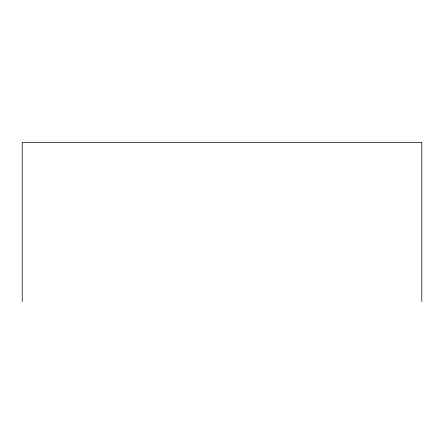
<?xml version="1.0" encoding="UTF-8"?>
<svg xmlns="http://www.w3.org/2000/svg" width="444" height="444" viewBox="0 0 444 444"><rect width="100%" height="100%" fill="white"/><g stroke="black" fill="none" stroke-linecap="round" stroke-linejoin="round"><path stroke-width="0.67" d="M421.8 301.587L421.8 142.413L22.2 142.413L22.2 301.587"/></g></svg>
